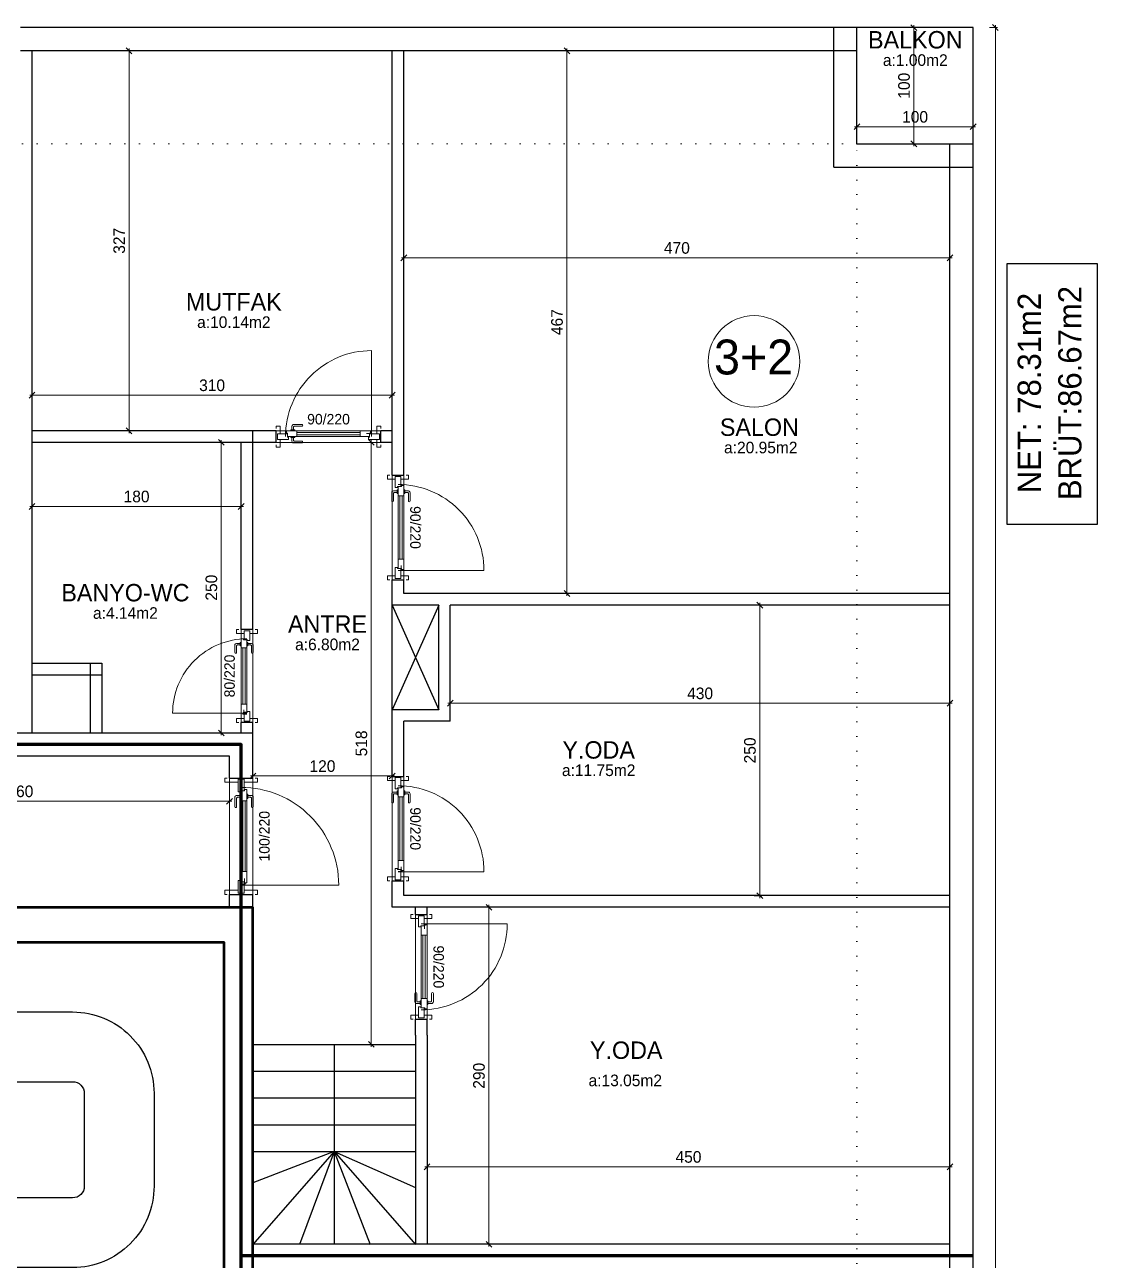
# Model space of a CAD drawing. Header units: centimetres. Extents: x 562865 to 1310255, y -148070 to 32737.
# Drawn here: x 592642 to 593565, y 2284 to 3347 of the extents above; entities that cross this region are included whole.
import ezdxf
from ezdxf.enums import TextEntityAlignment as Align

# ---------------------------------------------------------------- set-up
doc = ezdxf.new("R2010")
doc.units = ezdxf.units.CM
doc.header["$LTSCALE"] = 2.5
doc.linetypes.add('DASHED', pattern=[0.25, 0.125, -0.125])
doc.linetypes.add('DOT', pattern=[0.25, 0, -0.25])
doc.layers.get('0').update_dxf_attribs({"color": 86})
for name, color, linetype, lineweight in [('1', 126, 'Continuous', 25), ('ADAKENARI', 18, 'Continuous', 5), ('DUVAR', 4, 'Continuous', 30), ('duvar-kesim', 7, 'Continuous', 0), ('GÖRÜNÜŞLER', 96, 'Continuous', 25), ('ince', 30, 'Continuous', 15), ('iç ölçü', 106, 'Continuous', 18), ('kapi', 9, 'Continuous', 0), ('kolon', 1, 'Continuous', 53)]:
    doc.layers.add(name, color=color, linetype=linetype, lineweight=lineweight)
for name, color, linetype in [('alan', 7, 'Continuous'), ('kapi-yazi', 7, 'Continuous'), ('mahal', 7, 'Continuous'), ('MAKINA', 4, 'Continuous'), ('MERBAS', 231, 'Continuous'), ('MIMARI', 3, 'Continuous'), ('Oda', 7, 'Continuous')]:
    doc.layers.add(name, color=color, linetype=linetype)
doc.styles.add('MAHALADI', font='arial.ttf')
doc.styles.add('PINAR', font='comic.ttf')
doc.dimstyles.new('TEMİZ ÖLÇÜ', dxfattribs={"dimtxt": 10, "dimasz": 5, "dimexe": 1.8, "dimexo": 0.625, "dimgap": 3, "dimtad": 1, "dimdec": 0, "dimrnd": 0.5, "dimzin": 1, "dimdsep": 46, "dimtxsty": 'PINAR', "dimblk": 'OBLIQUE', "dimcen": 0.9, "dimdle": 2, "dimclrd": 256, "dimclre": 256, "dimclrt": 7, "dimadec": 0, "dimazin": 0, "dimtfac": 1, "dimtdec": 0, "dimtofl": 0, "dimtmove": 2, "dimatfit": 2, "dimfxl": 10, "dimfxlon": 1, "dimlwd": -1, "dimlwe": -1, "dimarcsym": 0})

# ---------------------------------------------------------------- blocks, each defined once
blk = doc.blocks.new('_Oblique')
at = {"color": 0, "linetype": 'ByBlock', "lineweight": -2}
blk.add_line((-0.5, -0.5), (0.5, 0.5), dxfattribs=at)
blk = doc.blocks.new('*D372')
at = {"layer": 'Defpoints', "color": 0}
for p in [(593254.37, 2847.25), (593274.98, 2847.25), (593254.37, 2597.25)]:
    blk.add_point(p, dxfattribs=at)
at = {"layer": 'iç ölçü'}
for p, q in [((593269.98, 2847.25), (593276.78, 2847.25)), ((593274.98, 2595.25), (593274.98, 2849.25)), ((593269.98, 2597.25), (593276.78, 2597.25))]:
    blk.add_line(p, q, dxfattribs=at)
at = {"layer": 'iç ölçü', "linetype": 'ByBlock', "xscale": 5, "yscale": 5, "zscale": 5}
for p, rotation in [((593274.98, 2847.25), 90), ((593274.98, 2597.25), 270)]:
    blk.add_blockref('_Oblique', p, dxfattribs=dict(at, rotation=rotation))
at = {"layer": 'iç ölçü', "color": 7, "insert": (593266.506387, 2722.25), "char_height": 10, "attachment_point": 5, "rotation": 90, "style": 'PINAR'}
blk.add_mtext('250', dxfattribs=at)
blk = doc.blocks.new('*D373')
at = {"layer": 'Defpoints', "color": 0}
for p in [(593008.6, 2796.2), (593438.6, 2796.2), (593438.6, 2762.9)]:
    blk.add_point(p, dxfattribs=at)
at = {"layer": 'iç ölçü'}
for p, q in [((593008.6, 2767.9), (593008.6, 2761.1)), ((593438.6, 2767.9), (593438.6, 2761.1)), ((593006.6, 2762.9), (593440.6, 2762.9))]:
    blk.add_line(p, q, dxfattribs=at)
at = {"layer": 'iç ölçü', "linetype": 'ByBlock', "xscale": 5, "yscale": 5, "zscale": 5, "rotation": 180}
blk.add_blockref('_Oblique', (593008.6, 2762.9), dxfattribs=at)
at = {"layer": 'iç ölçü', "linetype": 'ByBlock', "xscale": 5, "yscale": 5, "zscale": 5}
blk.add_blockref('_Oblique', (593438.6, 2762.9), dxfattribs=at)
at = {"layer": 'iç ölçü', "color": 7, "insert": (593223.6, 2771.3), "char_height": 10, "attachment_point": 5, "style": 'PINAR'}
blk.add_mtext('430', dxfattribs=at)
blk = doc.blocks.new('*D374')
at = {"layer": 'Defpoints', "color": 0}
for p in [(593082.4, 3324.3), (593109, 3324.3), (593082.4, 2857.3)]:
    blk.add_point(p, dxfattribs=at)
at = {"layer": 'iç ölçü'}
for p, q in [((593104, 3324.3), (593110.8, 3324.3)), ((593109, 2855.3), (593109, 3326.3)), ((593104, 2857.3), (593110.8, 2857.3))]:
    blk.add_line(p, q, dxfattribs=at)
at = {"layer": 'iç ölçü', "linetype": 'ByBlock', "xscale": 5, "yscale": 5, "zscale": 5}
for p, rotation in [((593109, 3324.3), 90), ((593109, 2857.3), 270)]:
    blk.add_blockref('_Oblique', p, dxfattribs=dict(at, rotation=rotation))
at = {"layer": 'iç ölçü', "color": 7, "insert": (593100.5, 3090.8), "char_height": 10, "attachment_point": 5, "rotation": 90, "style": 'PINAR'}
blk.add_mtext('467', dxfattribs=at)
blk = doc.blocks.new('*D375')
at = {"layer": 'Defpoints', "color": 0}
for p in [(592968.6, 3197), (593438.6, 3197), (593438.6, 3146.1)]:
    blk.add_point(p, dxfattribs=at)
at = {"layer": 'iç ölçü'}
for p, q in [((592968.6, 3151.1), (592968.6, 3144.3)), ((593438.6, 3151.1), (593438.6, 3144.3)), ((592966.6, 3146.1), (593440.6, 3146.1))]:
    blk.add_line(p, q, dxfattribs=at)
at = {"layer": 'iç ölçü', "linetype": 'ByBlock', "xscale": 5, "yscale": 5, "zscale": 5, "rotation": 180}
blk.add_blockref('_Oblique', (592968.6, 3146.1), dxfattribs=at)
at = {"layer": 'iç ölçü', "linetype": 'ByBlock', "xscale": 5, "yscale": 5, "zscale": 5}
blk.add_blockref('_Oblique', (593438.6, 3146.1), dxfattribs=at)
at = {"layer": 'iç ölçü', "color": 7, "insert": (593203.6, 3154.6), "char_height": 10, "attachment_point": 5, "style": 'PINAR'}
blk.add_mtext('470', dxfattribs=at)
blk = doc.blocks.new('*D376')
at = {"layer": 'Defpoints', "color": 0}
for p in [(593379.72, 3344.25), (593407.52, 3344.25), (593379.72, 3244.25)]:
    blk.add_point(p, dxfattribs=at)
at = {"layer": 'iç ölçü'}
for p, q in [((593402.52, 3344.25), (593409.32, 3344.25)), ((593407.52, 3242.25), (593407.52, 3346.25)), ((593402.52, 3244.25), (593409.32, 3244.25))]:
    blk.add_line(p, q, dxfattribs=at)
at = {"layer": 'iç ölçü', "linetype": 'ByBlock', "xscale": 5, "yscale": 5, "zscale": 5}
for p, rotation in [((593407.52, 3344.25), 90), ((593407.52, 3244.25), 270)]:
    blk.add_blockref('_Oblique', p, dxfattribs=dict(at, rotation=rotation))
at = {"layer": 'iç ölçü', "color": 7, "insert": (593399.114046, 3294.25), "char_height": 10, "attachment_point": 5, "rotation": 90, "style": 'PINAR'}
blk.add_mtext('100', dxfattribs=at)
blk = doc.blocks.new('*D377')
at = {"layer": 'Defpoints', "color": 0}
for p in [(593358.6, 3265.6), (593458.6, 3265.6), (593358.6, 3259)]:
    blk.add_point(p, dxfattribs=at)
at = {"layer": 'iç ölçü'}
for p, q in [((593460.6, 3259), (593356.6, 3259)), ((593358.6, 3264), (593358.6, 3257.2)), ((593458.6, 3264), (593458.6, 3257.2))]:
    blk.add_line(p, q, dxfattribs=at)
at = {"layer": 'iç ölçü', "linetype": 'ByBlock', "xscale": 5, "yscale": 5, "zscale": 5, "rotation": 180}
blk.add_blockref('_Oblique', (593358.6, 3259), dxfattribs=at)
at = {"layer": 'iç ölçü', "linetype": 'ByBlock', "xscale": 5, "yscale": 5, "zscale": 5}
blk.add_blockref('_Oblique', (593458.6, 3259), dxfattribs=at)
at = {"layer": 'iç ölçü', "color": 7, "insert": (593408.6, 3267.4), "char_height": 10, "attachment_point": 5, "style": 'PINAR'}
blk.add_mtext('100', dxfattribs=at)
blk = doc.blocks.new('*D378')
at = {"layer": 'Defpoints', "color": 0}
for p in [(592732.1, 3324.3), (592749.1, 3324.3), (592749.1, 2997.3)]:
    blk.add_point(p, dxfattribs=at)
at = {"layer": 'iç ölçü'}
for p, q in [((592737.1, 3324.3), (592730.3, 3324.3)), ((592732.1, 2995.3), (592732.1, 3326.3)), ((592737.1, 2997.3), (592730.3, 2997.3))]:
    blk.add_line(p, q, dxfattribs=at)
at = {"layer": 'iç ölçü', "linetype": 'ByBlock', "xscale": 5, "yscale": 5, "zscale": 5}
for p, rotation in [((592732.1, 3324.3), 90), ((592732.1, 2997.3), 270)]:
    blk.add_blockref('_Oblique', p, dxfattribs=dict(at, rotation=rotation))
at = {"layer": 'iç ölçü', "color": 7, "insert": (592723.7, 3160.8), "char_height": 10, "attachment_point": 5, "rotation": 90, "style": 'PINAR'}
blk.add_mtext('327', dxfattribs=at)
blk = doc.blocks.new('*D379')
at = {"layer": 'Defpoints', "color": 0}
for p in [(592648.6, 3290.3), (592958.6, 3290.3), (592958.6, 3028)]:
    blk.add_point(p, dxfattribs=at)
at = {"layer": 'iç ölçü'}
for p, q in [((592648.6, 3033), (592648.6, 3026.2)), ((592958.6, 3033), (592958.6, 3026.2)), ((592646.6, 3028), (592960.6, 3028))]:
    blk.add_line(p, q, dxfattribs=at)
at = {"layer": 'iç ölçü', "linetype": 'ByBlock', "xscale": 5, "yscale": 5, "zscale": 5, "rotation": 180}
blk.add_blockref('_Oblique', (592648.6, 3028), dxfattribs=at)
at = {"layer": 'iç ölçü', "linetype": 'ByBlock', "xscale": 5, "yscale": 5, "zscale": 5}
blk.add_blockref('_Oblique', (592958.6, 3028), dxfattribs=at)
at = {"layer": 'iç ölçü', "color": 7, "insert": (592803.6, 3036.4), "char_height": 10, "attachment_point": 5, "style": 'PINAR'}
blk.add_mtext('310', dxfattribs=at)
blk = doc.blocks.new('*D380')
at = {"layer": 'Defpoints', "color": 0}
for p in [(592828.6, 2932.2), (592648.6, 2915.6), (592828.6, 2915.6)]:
    blk.add_point(p, dxfattribs=at)
at = {"layer": 'iç ölçü'}
for p, q in [((592646.6, 2932.2), (592830.6, 2932.2)), ((592648.6, 2927.2), (592648.6, 2934.1)), ((592828.6, 2927.2), (592828.6, 2934.1))]:
    blk.add_line(p, q, dxfattribs=at)
at = {"layer": 'iç ölçü', "linetype": 'ByBlock', "xscale": 5, "yscale": 5, "zscale": 5, "rotation": 180}
blk.add_blockref('_Oblique', (592648.6, 2932.2), dxfattribs=at)
at = {"layer": 'iç ölçü', "linetype": 'ByBlock', "xscale": 5, "yscale": 5, "zscale": 5}
blk.add_blockref('_Oblique', (592828.6, 2932.2), dxfattribs=at)
at = {"layer": 'iç ölçü', "color": 7, "insert": (592738.6, 2940.7), "char_height": 10, "attachment_point": 5, "style": 'PINAR'}
blk.add_mtext('180', dxfattribs=at)
blk = doc.blocks.new('*D381')
at = {"layer": 'Defpoints', "color": 0}
for p in [(592786.1, 2987.3), (592786.1, 2737.3), (592811.5, 2737.3)]:
    blk.add_point(p, dxfattribs=at)
at = {"layer": 'iç ölçü'}
for p, q in [((592811.5, 2989.3), (592811.5, 2735.3)), ((592806.5, 2987.3), (592813.3, 2987.3)), ((592806.5, 2737.3), (592813.3, 2737.3))]:
    blk.add_line(p, q, dxfattribs=at)
at = {"layer": 'iç ölçü', "linetype": 'ByBlock', "xscale": 5, "yscale": 5, "zscale": 5}
for p, rotation in [((592811.5, 2987.3), 90), ((592811.5, 2737.3), 270)]:
    blk.add_blockref('_Oblique', p, dxfattribs=dict(at, rotation=rotation))
at = {"layer": 'iç ölçü', "color": 7, "insert": (592803, 2862.3), "char_height": 10, "attachment_point": 5, "rotation": 90, "style": 'PINAR'}
blk.add_mtext('250', dxfattribs=at)
blk = doc.blocks.new('*D382')
at = {"layer": 'Defpoints', "color": 0}
for p in [(592838.6, 2692.9), (592958.6, 2700.3), (592958.6, 2692.9)]:
    blk.add_point(p, dxfattribs=at)
at = {"layer": 'iç ölçü'}
for p, q in [((592838.6, 2695.3), (592838.6, 2702.1)), ((592958.6, 2695.3), (592958.6, 2702.1)), ((592836.6, 2700.3), (592960.6, 2700.3))]:
    blk.add_line(p, q, dxfattribs=at)
at = {"layer": 'iç ölçü', "linetype": 'ByBlock', "xscale": 5, "yscale": 5, "zscale": 5, "rotation": 180}
blk.add_blockref('_Oblique', (592838.6, 2700.3), dxfattribs=at)
at = {"layer": 'iç ölçü', "linetype": 'ByBlock', "xscale": 5, "yscale": 5, "zscale": 5}
blk.add_blockref('_Oblique', (592958.6, 2700.3), dxfattribs=at)
at = {"layer": 'iç ölçü', "color": 7, "insert": (592898.6, 2708.7), "char_height": 10, "attachment_point": 5, "style": 'PINAR'}
blk.add_mtext('120', dxfattribs=at)
blk = doc.blocks.new('fm-door1')
at = {"linetype": 'Continuous'}
for p, q in [((0, 25), (0, -25)), ((100, 25), (0, 25)), ((80, 32), (80, 0)), ((84, 28), (128, 28)), ((90, 50), (910, 50)), ((90, 50), (90, 30)), ((100, 30), (90, 30)), ((100, 30), (100, -5)), ((100, 30), (100, -5)), ((100, 0), (900, 0)), ((190, 50), (190, 0)), ((810, 50), (810, 0)), ((910, 30), (900, 30)), ((900, 30), (900, -5)), ((900, 25), (1000, 25)), ((910, 50), (910, 30)), ((1000, 25), (1000, -25)), ((110, -25), (0, -25)), ((100, -5), (110, -5)), ((110, -5), (100, -5)), ((110, -5), (110, -25)), ((110, -25), (110, -5)), ((890, -25), (890, -5)), ((890, -5), (900, -5)), ((890, -25), (1000, -25))]:
    blk.add_line(p, q, dxfattribs=at)
at = {"color": 8, "linetype": 'Continuous'}
for p, q in [((190, 35), (810, 35)), ((190, 15), (810, 15))]:
    blk.add_line(p, q, dxfattribs=at)
at = {"linetype": 'Continuous'}
for points in [[(858, 58), (858, 89, 0.414214), (842, 104), (759, 104, 1), (759, 89), (835, 89, -0.414214), (842, 81), (842, 58)], [(858, -8), (858, -39, -0.414214), (842, -54), (759, -54, -1), (759, -39), (835, -39, 0.414214), (842, -31), (842, -8)]]:
    blk.add_lwpolyline(points, format="xyb", dxfattribs=at)
for points in [[(869, 50), (869, 58), (831, 58), (831, 50)], [(869, 0), (869, -8), (831, -8), (831, 0)]]:
    blk.add_lwpolyline(points, dxfattribs=at)
blk.add_circle((84, 32), 4.26, dxfattribs=at)
blk = doc.blocks.new('*D384')
at = {"layer": 'Defpoints', "color": 0}
for p in [(592458.6, 2678.5), (592458.6, 2648.5), (592818.6, 2648.5)]:
    blk.add_point(p, dxfattribs=at)
at = {"layer": 'iç ölçü'}
for p, q in [((592458.6, 2673.5), (592458.6, 2680.3)), ((592818.6, 2673.5), (592818.6, 2680.3)), ((592820.6, 2678.5), (592456.6, 2678.5))]:
    blk.add_line(p, q, dxfattribs=at)
at = {"layer": 'iç ölçü', "linetype": 'ByBlock', "xscale": 5, "yscale": 5, "zscale": 5, "rotation": 180}
blk.add_blockref('_Oblique', (592458.6, 2678.5), dxfattribs=at)
at = {"layer": 'iç ölçü', "linetype": 'ByBlock', "xscale": 5, "yscale": 5, "zscale": 5}
blk.add_blockref('_Oblique', (592818.6, 2678.5), dxfattribs=at)
at = {"layer": 'iç ölçü', "color": 7, "insert": (592638.6, 2687), "char_height": 10, "attachment_point": 5, "style": 'PINAR'}
blk.add_mtext('360', dxfattribs=at)
blk = doc.blocks.new('*D148')
at = {"layer": 'Defpoints', "color": 0}
for p in [(594835.3, -754.7), (594855.3, -757.3), (594855.3, -771)]:
    blk.add_point(p, dxfattribs=at)
at = {"layer": 'iç ölçü'}
for p, q in [((594833.3, -757.3), (594857.3, -757.3)), ((594835.3, -755.3), (594835.3, -759.1)), ((594855.3, -767.3), (594855.3, -755.5))]:
    blk.add_line(p, q, dxfattribs=at)
at = {"layer": 'iç ölçü', "xscale": 5, "yscale": 5, "zscale": 5, "rotation": 180}
blk.add_blockref('_Oblique', (594835.3, -757.3), dxfattribs=at)
at = {"layer": 'iç ölçü', "xscale": 5, "yscale": 5, "zscale": 5}
blk.add_blockref('_Oblique', (594855.3, -757.3), dxfattribs=at)
at = {"layer": 'iç ölçü', "color": 7, "insert": (594847.8, -742.5), "char_height": 10, "attachment_point": 5, "style": 'PINAR'}
blk.add_mtext('20', dxfattribs=at)
blk = doc.blocks.new('*D149')
at = {"layer": 'Defpoints', "color": 0}
for p in [(595060.3, -732.9), (595060.3, -757.3), (594855.3, -771)]:
    blk.add_point(p, dxfattribs=at)
at = {"layer": 'iç ölçü'}
for p, q in [((595060.3, -747.3), (595060.3, -759.1)), ((594853.3, -757.3), (595062.3, -757.3)), ((594855.3, -767.3), (594855.3, -755.5))]:
    blk.add_line(p, q, dxfattribs=at)
at = {"layer": 'iç ölçü', "xscale": 5, "yscale": 5, "zscale": 5, "rotation": 180}
blk.add_blockref('_Oblique', (594855.3, -757.3), dxfattribs=at)
at = {"layer": 'iç ölçü', "xscale": 5, "yscale": 5, "zscale": 5}
blk.add_blockref('_Oblique', (595060.3, -757.3), dxfattribs=at)
at = {"layer": 'iç ölçü', "color": 7, "insert": (594957.8, -748.8), "char_height": 10, "attachment_point": 5, "style": 'PINAR'}
blk.add_mtext('205', dxfattribs=at)
blk = doc.blocks.new('*D150')
at = {"layer": 'Defpoints', "color": 0}
for p in [(595060.3, -732.9), (595085.3, -754.8), (595085.3, -757.3)]:
    blk.add_point(p, dxfattribs=at)
at = {"layer": 'iç ölçü'}
for p, q in [((595060.3, -747.3), (595060.3, -759.1)), ((595058.3, -757.3), (595087.3, -757.3)), ((595085.3, -755.4), (595085.3, -759.1))]:
    blk.add_line(p, q, dxfattribs=at)
at = {"layer": 'iç ölçü', "xscale": 5, "yscale": 5, "zscale": 5, "rotation": 180}
blk.add_blockref('_Oblique', (595060.3, -757.3), dxfattribs=at)
at = {"layer": 'iç ölçü', "xscale": 5, "yscale": 5, "zscale": 5}
blk.add_blockref('_Oblique', (595085.3, -757.3), dxfattribs=at)
at = {"layer": 'iç ölçü', "color": 7, "insert": (595072.8, -745.8), "char_height": 10, "attachment_point": 5, "style": 'PINAR'}
blk.add_mtext('25', dxfattribs=at)
blk = doc.blocks.new('*D151')
at = {"layer": 'Defpoints', "color": 0}
for p in [(595021.9, -789.2), (595028.7, -789.2), (595028.7, -814.2)]:
    blk.add_point(p, dxfattribs=at)
at = {"layer": 'iç ölçü'}
for p, q in [((595028, -789.2), (595020.1, -789.2)), ((595021.9, -816.2), (595021.9, -787.2)), ((595028, -814.2), (595020.1, -814.2))]:
    blk.add_line(p, q, dxfattribs=at)
at = {"layer": 'iç ölçü', "xscale": 5, "yscale": 5, "zscale": 5}
for p, rotation in [((595021.9, -789.2), 90), ((595021.9, -814.2), 270)]:
    blk.add_blockref('_Oblique', p, dxfattribs=dict(at, rotation=rotation))
at = {"layer": 'iç ölçü', "color": 7, "insert": (595033.8, -801.7), "char_height": 10, "attachment_point": 5, "rotation": 90, "style": 'PINAR'}
blk.add_mtext('25', dxfattribs=at)
blk = doc.blocks.new('*D152')
at = {"layer": 'Defpoints', "color": 0}
for p in [(595021.9, -609.2), (595026.1, -609.2), (595028.7, -789.2)]:
    blk.add_point(p, dxfattribs=at)
at = {"layer": 'iç ölçü'}
for p, q in [((595025.5, -609.2), (595020.1, -609.2)), ((595021.9, -791.2), (595021.9, -607.2)), ((595028, -789.2), (595020.1, -789.2))]:
    blk.add_line(p, q, dxfattribs=at)
at = {"layer": 'iç ölçü', "xscale": 5, "yscale": 5, "zscale": 5}
for p, rotation in [((595021.9, -609.2), 90), ((595021.9, -789.2), 270)]:
    blk.add_blockref('_Oblique', p, dxfattribs=dict(at, rotation=rotation))
at = {"layer": 'iç ölçü', "color": 7, "insert": (595013.5, -699.2), "char_height": 10, "attachment_point": 5, "rotation": 90, "style": 'PINAR'}
blk.add_mtext('180', dxfattribs=at)
blk = doc.blocks.new('*D153')
at = {"layer": 'Defpoints', "color": 0}
for p in [(595021.9, -584.2), (595026.1, -584.2), (595026.1, -609.2)]:
    blk.add_point(p, dxfattribs=at)
at = {"layer": 'iç ölçü'}
for p, q in [((595025.5, -584.2), (595020.1, -584.2)), ((595021.9, -611.2), (595021.9, -582.2)), ((595025.5, -609.2), (595020.1, -609.2))]:
    blk.add_line(p, q, dxfattribs=at)
at = {"layer": 'iç ölçü', "xscale": 5, "yscale": 5, "zscale": 5}
for p, rotation in [((595021.9, -584.2), 90), ((595021.9, -609.2), 270)]:
    blk.add_blockref('_Oblique', p, dxfattribs=dict(at, rotation=rotation))
at = {"layer": 'iç ölçü', "color": 7, "insert": (595037.1, -596.7), "char_height": 10, "attachment_point": 5, "rotation": 90, "style": 'PINAR'}
blk.add_mtext('25', dxfattribs=at)
blk = doc.blocks.new('*D154')
at = {"layer": 'Defpoints', "color": 0}
for p in [(594705.3, -699.2), (594705.3, -700.2), (594835.3, -699.2)]:
    blk.add_point(p, dxfattribs=at)
at = {"layer": 'iç ölçü'}
for p, q in [((594837.3, -700.2), (594703.3, -700.2)), ((594705.3, -699.9), (594705.3, -702)), ((594835.3, -699.9), (594835.3, -702))]:
    blk.add_line(p, q, dxfattribs=at)
at = {"layer": 'iç ölçü', "xscale": 5, "yscale": 5, "zscale": 5, "rotation": 180}
blk.add_blockref('_Oblique', (594705.3, -700.2), dxfattribs=at)
at = {"layer": 'iç ölçü', "xscale": 5, "yscale": 5, "zscale": 5}
blk.add_blockref('_Oblique', (594835.3, -700.2), dxfattribs=at)
at = {"layer": 'iç ölçü', "color": 7, "insert": (594770.3, -691.7), "char_height": 10, "attachment_point": 5, "style": 'PINAR'}
blk.add_mtext('130', dxfattribs=at)
blk = doc.blocks.new('*D145')
at = {"layer": 'Defpoints', "color": 0}
for p in [(594908.1, -814.2), (594878, -944.2), (594908.1, -944.2)]:
    blk.add_point(p, dxfattribs=at)
at = {"layer": 'iç ölçü'}
for p, q in [((594883, -814.2), (594876.2, -814.2)), ((594878, -812.2), (594878, -946.2)), ((594883, -944.2), (594876.2, -944.2))]:
    blk.add_line(p, q, dxfattribs=at)
at = {"layer": 'iç ölçü', "xscale": 5, "yscale": 5, "zscale": 5}
for p, rotation in [((594878, -814.2), 90), ((594878, -944.2), 270)]:
    blk.add_blockref('_Oblique', p, dxfattribs=dict(at, rotation=rotation))
at = {"layer": 'iç ölçü', "color": 7, "insert": (594869.6, -879.2), "char_height": 10, "attachment_point": 5, "rotation": 90, "style": 'PINAR'}
blk.add_mtext('130', dxfattribs=at)
blk = doc.blocks.new('*D146')
at = {"layer": 'Defpoints', "color": 0}
for p in [(594879, -84.2), (594885.3, -84.2), (594878, -214.2)]:
    blk.add_point(p, dxfattribs=at)
at = {"layer": 'iç ölçü'}
for p, q in [((594884, -84.2), (594877.2, -84.2)), ((594879, -216.2), (594879, -82.2)), ((594878.6, -214.2), (594880.8, -214.2))]:
    blk.add_line(p, q, dxfattribs=at)
at = {"layer": 'iç ölçü', "xscale": 5, "yscale": 5, "zscale": 5}
for p, rotation in [((594879, -84.2), 90), ((594879, -214.2), 270)]:
    blk.add_blockref('_Oblique', p, dxfattribs=dict(at, rotation=rotation))
at = {"layer": 'iç ölçü', "color": 7, "insert": (594870.6, -149.2), "char_height": 10, "attachment_point": 5, "rotation": 90, "style": 'PINAR'}
blk.add_mtext('130', dxfattribs=at)
blk = doc.blocks.new('*D147')
at = {"layer": 'Defpoints', "color": 0}
for p in [(594705.3, -288.4), (594835.3, -288.4), (594835.3, -303)]:
    blk.add_point(p, dxfattribs=at)
at = {"layer": 'iç ölçü'}
for p, q in [((594703.3, -303), (594837.3, -303)), ((594705.3, -298), (594705.3, -304.8)), ((594835.3, -298), (594835.3, -304.8))]:
    blk.add_line(p, q, dxfattribs=at)
at = {"layer": 'iç ölçü', "xscale": 5, "yscale": 5, "zscale": 5, "rotation": 180}
blk.add_blockref('_Oblique', (594705.3, -303), dxfattribs=at)
at = {"layer": 'iç ölçü', "xscale": 5, "yscale": 5, "zscale": 5}
blk.add_blockref('_Oblique', (594835.3, -303), dxfattribs=at)
at = {"layer": 'iç ölçü', "color": 7, "insert": (594770.3, -294.6), "char_height": 10, "attachment_point": 5, "style": 'PINAR'}
blk.add_mtext('130', dxfattribs=at)
blk = doc.blocks.new('*D450')
at = {"layer": 'Defpoints', "color": 0}
for p in [(593020.3, 2587.3), (593041.9, 2587.3), (593020.3, 2297.3)]:
    blk.add_point(p, dxfattribs=at)
at = {"layer": 'iç ölçü'}
for p, q in [((593036.9, 2587.3), (593043.7, 2587.3)), ((593041.9, 2295.3), (593041.9, 2589.3)), ((593036.9, 2297.3), (593043.7, 2297.3))]:
    blk.add_line(p, q, dxfattribs=at)
at = {"layer": 'iç ölçü', "linetype": 'ByBlock', "xscale": 5, "yscale": 5, "zscale": 5}
for p, rotation in [((593041.9, 2587.3), 90), ((593041.9, 2297.3), 270)]:
    blk.add_blockref('_Oblique', p, dxfattribs=dict(at, rotation=rotation))
at = {"layer": 'iç ölçü', "color": 7, "insert": (593033.3, 2442.3), "char_height": 10, "attachment_point": 5, "rotation": 90, "style": 'PINAR'}
blk.add_mtext('290', dxfattribs=at)
blk = doc.blocks.new('*D451')
at = {"layer": 'Defpoints', "color": 0}
for p in [(592988.6, 2452.2), (593438.6, 2452.2), (593438.6, 2363.9)]:
    blk.add_point(p, dxfattribs=at)
at = {"layer": 'iç ölçü'}
for p, q in [((592986.6, 2363.9), (593440.6, 2363.9)), ((592988.6, 2368.9), (592988.6, 2362.1)), ((593438.6, 2368.9), (593438.6, 2362.1))]:
    blk.add_line(p, q, dxfattribs=at)
at = {"layer": 'iç ölçü', "linetype": 'ByBlock', "xscale": 5, "yscale": 5, "zscale": 5, "rotation": 180}
blk.add_blockref('_Oblique', (592988.6, 2363.9), dxfattribs=at)
at = {"layer": 'iç ölçü', "linetype": 'ByBlock', "xscale": 5, "yscale": 5, "zscale": 5}
blk.add_blockref('_Oblique', (593438.6, 2363.9), dxfattribs=at)
at = {"layer": 'iç ölçü', "color": 7, "insert": (593213.6, 2372.4), "char_height": 10, "attachment_point": 5, "style": 'PINAR'}
blk.add_mtext('450', dxfattribs=at)
blk = doc.blocks.new('*D452')
at = {"layer": 'Defpoints', "color": 0}
for p in [(592933.6, 2987.3), (592940.6, 2987.3), (592933.6, 2469.3)]:
    blk.add_point(p, dxfattribs=at)
at = {"layer": 'iç ölçü'}
for p, q in [((592940.6, 2467.3), (592940.6, 2989.3)), ((592935.6, 2987.3), (592942.4, 2987.3)), ((592935.6, 2469.3), (592942.4, 2469.3))]:
    blk.add_line(p, q, dxfattribs=at)
at = {"layer": 'iç ölçü', "linetype": 'ByBlock', "xscale": 5, "yscale": 5, "zscale": 5}
for p, rotation in [((592940.6, 2987.3), 90), ((592940.6, 2469.3), 270)]:
    blk.add_blockref('_Oblique', p, dxfattribs=dict(at, rotation=rotation))
at = {"layer": 'iç ölçü', "color": 7, "insert": (592932.1, 2728.3), "char_height": 10, "attachment_point": 5, "rotation": 90, "style": 'PINAR'}
blk.add_mtext('518', dxfattribs=at)
blk = doc.blocks.new('ETYDETJ')
at = {"layer": 'MERBAS'}
for p, q in [((592456.6, 2563.7), (592456.6, 2423.7)), ((592479.6, 2563.7), (592479.6, 2423.7)), ((592502.6, 2563.7), (592502.6, 2423.7)), ((592525.6, 2563.7), (592525.6, 2423.7)), ((592548.6, 2563.7), (592548.6, 2423.7)), ((592548.6, 2493.7), (592575.7, 2563.7)), ((592548.6, 2493.7), (592628.6, 2563.7)), ((592548.6, 2493.7), (592628.6, 2523.6)), ((592456.6, 2493.7), (592628.6, 2493.7)), ((592548.6, 2493.7), (592579.6, 2423.7)), ((592548.6, 2493.7), (592628.6, 2423.7)), ((592548.6, 2493.7), (592628.6, 2462.6))]:
    blk.add_line(p, q, dxfattribs=at)
blk = doc.blocks.new('*D601')
at = {"layer": 'Defpoints', "color": 0}
for p in [(593458.6, 3344.3), (593477.7, 3344.3), (593458.6, 870.3)]:
    blk.add_point(p, dxfattribs=at)
at = {"layer": 'iç ölçü'}
for p, q in [((593472.7, 3344.3), (593479.5, 3344.3)), ((593477.7, 868.3), (593477.7, 3346.3)), ((593472.7, 870.3), (593479.5, 870.3))]:
    blk.add_line(p, q, dxfattribs=at)
at = {"layer": 'iç ölçü', "linetype": 'ByBlock', "xscale": 5, "yscale": 5, "zscale": 5}
for p, rotation in [((593477.7, 3344.3), 90), ((593477.7, 870.3), 270)]:
    blk.add_blockref('_Oblique', p, dxfattribs=dict(at, rotation=rotation))
at = {"layer": 'iç ölçü', "color": 7, "insert": (593469.1, 2107.3), "char_height": 10, "attachment_point": 5, "rotation": 90, "style": 'PINAR'}
blk.add_mtext('2474', dxfattribs=at)
blk = doc.blocks.new('A$C25296537')
at = {"color": 4, "ltscale": 0.1}
for p, q in [((245.3, 315), (241.8, 315)), ((241.8, 315), (241.8, 263.6)), ((245.3, 315), (245.3, 263.6)), ((241.8, 263.6), (245.3, 263.6)), ((249.2, 265), (245.7, 265)), ((245.7, 265), (245.7, 215)), ((249.2, 265), (249.2, 215)), ((245.7, 215), (249.2, 215))]:
    blk.add_line(p, q, dxfattribs=at)
at = {"layer": '1', "linetype": 'DASHED', "ltscale": 20}
blk.add_line((224, 725), (224, 722), dxfattribs=at)
at = {"layer": 'DUVAR'}
for p, q in [((474, 900), (74, 900)), ((74, 861.2), (74, 900)), ((474, 861.2), (474, 900)), ((454, 880), (94, 880)), ((94, 861.2), (94, 880)), ((454, 861.2), (454, 880)), ((94, 861.2), (74, 861.2)), ((454, 861.2), (474, 861.2)), ((74, 750), (74, 761.2)), ((94, 761.2), (74, 761.2)), ((94, 750), (94, 761.2)), ((454, 750), (454, 761.2)), ((454, 761.2), (474, 761.2)), ((474, 750), (474, 761.2)), ((74, 210), (74, 690)), ((94, 210), (94, 690)), ((224, 355), (224, 315)), ((244, 355), (244, 315)), ((224, 315), (244, 315)), ((224, 215), (224, 175)), ((224, 215), (244, 215)), ((244, 215), (244, 175)), ((74, 150), (74, 138.8)), ((94, 150), (94, 138.8)), ((454, 150), (454, 138.8)), ((474, 150), (474, 138.8)), ((94, 138.8), (74, 138.8)), ((454, 138.8), (474, 138.8)), ((74, 38.8), (74, 0)), ((94, 38.8), (74, 38.8)), ((94, 38.8), (94, 20)), ((454, 38.8), (454, 20)), ((454, 38.8), (474, 38.8)), ((474, 38.8), (474, 0)), ((454, 20), (94, 20)), ((474, 0), (74, 0))]:
    blk.add_line(p, q, dxfattribs=at)
at = {"layer": 'duvar-kesim'}
for p, q in [((74, 761.2), (74, 861.2)), ((94, 761.2), (94, 861.2)), ((454, 761.2), (454, 861.2)), ((474, 761.2), (474, 861.2)), ((224, 315), (224, 215)), ((244, 315), (244, 215)), ((74, 138.8), (74, 38.8)), ((94, 138.8), (94, 38.8)), ((454, 138.8), (454, 38.8)), ((474, 138.8), (474, 38.8))]:
    blk.add_line(p, q, dxfattribs=at)
at = {"layer": 'ince', "ltscale": 0.1}
for p, q in [((244, 330.4), (265.6, 330.4)), ((265.6, 330.4), (265.6, 198.8)), ((244, 302.6), (244, 315)), ((244, 215), (244, 198.8)), ((244, 198.8), (265.6, 198.8))]:
    blk.add_line(p, q, dxfattribs=at)
at = {"layer": 'kapi'}
for points in [[(84, 769.2), (0, 769.2, -0.414214), (84, 853.2, -0.414214)], [(464, 769.2), (548, 769.2, 0.414214), (464, 853.2, 0.414214)], [(84, 130.8), (0, 130.8, 0.414214), (84, 46.8, 0.414214)], [(464, 130.8), (548, 130.8, -0.414214), (464, 46.8, -0.414214)]]:
    blk.add_lwpolyline(points, format="xyb", dxfattribs=at)
for points in [[(72, 861.2), (70, 861.2), (70, 857.7), (81.5, 857.7)], [(96, 861.2), (98, 861.2), (98, 857.7), (86.5, 857.7)], [(452, 861.2), (450, 861.2), (450, 857.7), (461.5, 857.7)], [(476, 861.2), (478, 861.2), (478, 857.7), (466.5, 857.7)], [(72, 761.2), (70, 761.2), (70, 764.7), (81.5, 764.7)], [(96, 761.2), (98, 761.2), (98, 764.7), (86.5, 764.7)], [(452, 761.2), (450, 761.2), (450, 764.7), (461.5, 764.7)], [(476, 761.2), (478, 761.2), (478, 764.7), (466.5, 764.7)], [(72, 138.8), (70, 138.8), (70, 135.3), (81.5, 135.3)], [(96, 138.8), (98, 138.8), (98, 135.3), (86.5, 135.3)], [(452, 138.8), (450, 138.8), (450, 135.3), (461.5, 135.3)], [(476, 138.8), (478, 138.8), (478, 135.3), (466.5, 135.3)], [(72, 38.8), (70, 38.8), (70, 42.3), (81.5, 42.3)], [(96, 38.8), (98, 38.8), (98, 42.3), (86.5, 42.3)], [(452, 38.8), (450, 38.8), (450, 42.3), (461.5, 42.3)], [(476, 38.8), (478, 38.8), (478, 42.3), (466.5, 42.3)]]:
    blk.add_lwpolyline(points, dxfattribs=at)
at = {"layer": 'kolon'}
for points in [[(74, 750), (104, 750), (104, 690), (74, 690)], [(474, 150), (474, 750), (224, 750), (224, 720), (449, 720), (449, 380), (224, 380), (224, 355), (449, 355), (449, 175), (224, 175), (224, 150)], [(74, 210), (104, 210), (104, 150), (74, 150)]]:
    blk.add_lwpolyline(points, close=True, dxfattribs=at)
blk.add_lwpolyline([(224, 150), (474, 150)], dxfattribs=at)
at = {"layer": 'MAKINA', "ltscale": 0.1}
for p, q in [((412.8, 211.4), (412.8, 216.1)), ((441.4, 216.1), (441.4, 211.4))]:
    blk.add_line(p, q, dxfattribs=at)
at = {"layer": 'MERBAS'}
for p, q in [((224, 600), (224, 720)), ((224, 720), (449, 720)), ((449, 720), (449, 380)), ((224, 380), (224, 500)), ((449, 380), (224, 380))]:
    blk.add_line(p, q, dxfattribs=at)
for points in [[(224, 660), (319, 660, -0.414214), (389, 590), (389, 510, -0.414214), (319, 440), (224, 440)], [(224, 600), (319, 600, -0.414214), (329, 590), (329, 510, -0.414214), (319, 500), (224, 500)]]:
    blk.add_lwpolyline(points, format="xyb", dxfattribs=at)
at = {"layer": 'MIMARI', "ltscale": 0.1}
for p, q in [((333.9, 360.5), (331.5, 360.5)), ((331.5, 337.7), (331.5, 360.5)), ((333.9, 340), (333.9, 360.5)), ((345.6, 360.5), (343.3, 360.5)), ((343.3, 360.5), (343.3, 340)), ((345.6, 360.5), (345.6, 337.7)), ((345.6, 337.7), (331.5, 337.7)), ((343.3, 340), (333.9, 340)), ((412.8, 318.6), (441.4, 318.6)), ((412.8, 318.6), (441.4, 318.6)), ((412.8, 313.9), (412.8, 318.6)), ((412.8, 313.9), (441.4, 313.9)), ((412.8, 313.9), (441.4, 313.9)), ((441.4, 318.6), (441.4, 313.9)), ((441.4, 318.6), (441.4, 313.9)), ((412.8, 308), (424.5, 308)), ((412.8, 222), (412.8, 308)), ((424.5, 222), (424.5, 308)), ((412.8, 222), (424.5, 222)), ((412.8, 216.1), (441.4, 216.1)), ((412.8, 211.4), (441.4, 211.4)), ((345.6, 192.3), (331.5, 192.3)), ((331.5, 192.3), (331.5, 169.5)), ((345.6, 169.5), (345.6, 192.3)), ((343.3, 190), (333.9, 190)), ((333.9, 190), (333.9, 169.5)), ((343.3, 169.5), (343.3, 190)), ((333.9, 169.5), (331.5, 169.5)), ((345.6, 169.5), (343.3, 169.5))]:
    blk.add_line(p, q, dxfattribs=at)
for points in [[(343.3, 355), (333.9, 355)], [(390.5, 195), (402.4, 195), (402.4, 335), (251.1, 335), (251.1, 330.4)], [(390.5, 197.3), (400.1, 197.3), (400.1, 332.7), (253.4, 332.7), (253.4, 330.4)], [(251.1, 198.8), (251.1, 195), (390.5, 195)], [(253.4, 198.8), (253.4, 197.3), (390.5, 197.3)], [(343.3, 175), (333.9, 175)]]:
    blk.add_lwpolyline(points, dxfattribs=at)
for points in [[(341, 337.7), (341, 336.5), (336, 336.5), (336, 337.7)], [(339.5, 336.5), (338.6, 335), (338.6, 335), (337.6, 336.5)], [(341, 192.3), (341, 193.5), (336, 193.5), (336, 192.3)], [(339.5, 193.5), (338.6, 195), (338.6, 195), (337.6, 193.5)]]:
    blk.add_lwpolyline(points, close=True, dxfattribs=at)
for points in [[(341, 337.7), (341, 336.5), (336, 337.7), (336, 336.5)], [(337.6, 336.5), (338.6, 335), (339.5, 336.5), (338.6, 335)], [(341, 192.3), (341, 193.5), (336, 192.3), (336, 193.5)], [(337.6, 193.5), (338.6, 195), (339.5, 193.5), (338.6, 195)]]:
    blk.add_solid(points, dxfattribs=at)
at = {"layer": 'kapi', "yscale": 0.09999999999990905, "zscale": 0.098}
for p, xscale, rotation in [((84, 762.2), 0.09799999999995634, 90), ((464, 762.2), -0.09799999999995634, 270), ((84, 137.8), -0.09799999999995634, 90), ((464, 137.8), 0.09799999999995634, 270)]:
    blk.add_blockref('fm-door1', p, dxfattribs=dict(at, xscale=xscale, rotation=rotation))
at = {"layer": 'alan', "style": 'MAHALADI'}
blk.add_text('alan :3.80 m²', height=10, dxfattribs=at).set_placement((341.2, 257.2), align=Align.CENTER)
at = {"layer": 'kapi-yazi', "style": 'PINAR'}
for rotation, p in [(270, (64, 811.7)), (90, (484, 811.2)), (90, (64.4, 88.3)), (270, (483.6, 88.8))]:
    blk.add_text('100/220', height=9, rotation=rotation, dxfattribs=at).set_placement(p, align=Align.MIDDLE_CENTER)
at = {"layer": 'Oda', "style": 'MAHALADI'}
blk.add_text('ASANSÖR', height=15, dxfattribs=at).set_placement((341.2, 272.2), align=Align.CENTER)
at = {"layer": 'iç ölçü'}
for base, p1, p2, angle, override, picture, middle in [((267.7, 880), (266.7, 750), (274, 880), 90, {"dimfxl": 5, "dimarcsym": 1}, '*D146', (259.3, 815)), ((224, 661.2), (94, 675.8), (224, 675.8), 180, {"dimfxl": 5, "dimarcsym": 1}, '*D147', (159, 669.6)), ((410.7, 355), (417.4, 175), (414.9, 355), 90, {"dimtxsty": 'PINAR'}, '*D152', (402.2, 265)), ((94, 264.1), (224, 265), (94, 265), 180, {"dimfxl": 5, "dimarcsym": 1}, '*D154', (159, 272.5)), ((449, 206.9), (244, 193.2), (449, 231.4), 180, {"dimtxsty": 'PINAR'}, '*D149', (346.5, 215.4)), ((266.7, 20), (296.8, 150), (296.8, 20), 90, {"dimfxl": 5, "dimarcsym": 1}, '*D145', (258.3, 85))]:
    dim = blk.add_linear_dim(base=base, p1=p1, p2=p2, angle=angle, dimstyle='TEMİZ ÖLÇÜ', override=override, dxfattribs=at)
    dim.commit()
    dim.dimension.update_dxf_attribs({"geometry": picture, "text_midpoint": middle, "insert": (-594611.3, 964.2)})
for base, p1, p2, angle, picture, middle in [((410.7, 380), (414.9, 355), (414.9, 380), 90, '*D153', (425.8, 367.5)), ((244, 206.9), (224, 209.6), (244, 193.2), 180, '*D148', (236.5, 221.7)), ((474, 206.9), (449, 231.4), (474, 209.4), 180, '*D150', (461.5, 218.4)), ((410.7, 175), (417.4, 150), (417.4, 175), 90, '*D151', (422.6, 162.5))]:
    dim = blk.add_linear_dim(base=base, p1=p1, p2=p2, angle=angle, dimstyle='TEMİZ ÖLÇÜ', override={"dimtxsty": 'PINAR'}, dxfattribs=at)
    dim.commit()
    dim.dimension.update_dxf_attribs({"geometry": picture, "text_midpoint": middle, "dimtype": 128, "insert": (-594611.3, 964.2)})

msp = doc.modelspace()

# ---------------------------------------------------------------- linework, layer by layer
at = {"layer": 'ADAKENARI', "color": 2, "linetype": 'DOT', "ltscale": 20}
msp.add_lwpolyline([(593358.6, 3244.3), (591918.6, 3244.3), (591918.6, 970.3), (593358.6, 970.3)], close=True, dxfattribs=at)
at = {"layer": 'DUVAR'}
for p, q in [((593458.6, 3344.3), (592638.6, 3344.3)), ((593338.6, 3224.3), (593338.6, 3344.3)), ((593358.6, 3244.3), (593358.6, 3344.3)), ((593458.6, 870.3), (593458.6, 3344.3)), ((593358.6, 3324.3), (592638.6, 3324.3)), ((592648.6, 3324.3), (592648.6, 2737.3)), ((592958.6, 2959.1), (592958.6, 3324.3)), ((592968.6, 2959.1), (592968.6, 3324.3)), ((593358.6, 3244.3), (593458.6, 3244.3)), ((593438.6, 970.3), (593438.6, 3244.3)), ((593338.6, 3224.3), (593458.6, 3224.3)), ((592858.8, 2997.3), (592648.6, 2997.3)), ((592838.6, 2826.3), (592838.6, 2997.3)), ((592858.8, 2987.3), (592858.8, 2997.3)), ((592958.6, 2997.3), (592948.8, 2997.3)), ((592948.8, 2987.3), (592948.8, 2997.3)), ((592858.8, 2987.3), (592648.6, 2987.3)), ((592828.6, 2826.3), (592828.6, 2987.3)), ((592958.6, 2987.3), (592948.8, 2987.3)), ((592958.6, 2959.1), (592968.6, 2959.1)), ((592958.6, 2847.3), (592958.6, 2869.1)), ((592958.6, 2869.1), (592968.6, 2869.1)), ((592968.6, 2857.3), (592968.6, 2869.1)), ((593438.6, 2857.3), (592968.6, 2857.3)), ((592998.6, 2847.3), (592958.6, 2847.3)), ((592998.6, 2757.3), (592998.6, 2847.3)), ((593008.6, 2747.3), (593008.6, 2847.3)), ((593438.6, 2847.3), (593008.6, 2847.3)), ((592838.6, 2826.3), (592828.6, 2826.3)), ((592648.6, 2797.3), (592708.6, 2797.3)), ((592698.6, 2797.3), (592698.6, 2737.3)), ((592708.6, 2797.3), (592708.6, 2737.3)), ((592648.6, 2787.3), (592708.6, 2787.3)), ((592958.6, 2699.9), (592958.6, 2757.3)), ((592998.6, 2757.3), (592958.6, 2757.3)), ((592828.6, 2737.3), (592828.6, 2746.3)), ((592838.6, 2746.3), (592828.6, 2746.3)), ((592838.6, 2737.3), (592838.6, 2746.3)), ((592968.6, 2699.9), (592968.6, 2747.3)), ((593008.6, 2747.3), (592968.6, 2747.3)), ((592958.6, 2699.9), (592968.6, 2699.9)), ((592958.6, 2587.3), (592958.6, 2609.9)), ((592958.6, 2609.9), (592968.6, 2609.9)), ((592968.6, 2597.3), (592968.6, 2609.9)), ((593438.6, 2597.3), (592968.6, 2597.3)), ((593438.6, 2587.3), (592958.6, 2587.3)), ((592978.6, 2581), (592978.6, 2587.3)), ((592988.6, 2581), (592988.6, 2587.3)), ((592978.6, 2581), (592988.6, 2581)), ((592978.6, 2477.3), (592978.6, 2491)), ((592978.6, 2491), (592988.6, 2491)), ((592988.6, 2477.3), (592988.6, 2491)), ((592978.6, 2477.3), (592978.6, 2297.3)), ((592988.6, 2477.3), (592988.6, 2297.3)), ((593438.6, 2297.3), (592838.6, 2297.3))]:
    msp.add_line(p, q, dxfattribs=at)
at = {"layer": 'duvar-kesim'}
for p, q in [((592948.8, 2997.3), (592858.8, 2997.3)), ((592948.8, 2987.3), (592858.8, 2987.3)), ((592958.6, 2869.1), (592958.6, 2959.1)), ((592968.6, 2869.1), (592968.6, 2959.1)), ((592828.6, 2746.3), (592828.6, 2826.3)), ((592838.6, 2746.3), (592838.6, 2826.3)), ((592958.6, 2609.9), (592958.6, 2699.9)), ((592968.6, 2609.9), (592968.6, 2699.9)), ((592978.6, 2581), (592978.6, 2491)), ((592988.6, 2581), (592988.6, 2491))]:
    msp.add_line(p, q, dxfattribs=at)
at = {"layer": 'GÖRÜNÜŞLER'}
for p, q in [((592958.6, 2757.3), (592958.6, 2847.3)), ((592958.6, 2847.3), (592998.6, 2757.3)), ((592998.6, 2847.3), (592958.6, 2757.3))]:
    msp.add_line(p, q, dxfattribs=at)
at = {"layer": 'GÖRÜNÜŞLER', "lineweight": 30}
msp.add_lwpolyline([(593487.8, 2916.6), (593487.8, 3141.2), (593565.4, 3141.2), (593565.4, 2916.6)], close=True, dxfattribs=at)
at = {"layer": 'iç ölçü'}
msp.add_circle((593270, 3057), 39.4, dxfattribs=at)
at = {"layer": 'kapi'}
for points in [[(592940.8, 2992.3), (592940.8, 3066.3, 0.414214), (592866.8, 2992.3, 0.414214)], [(592963.6, 2877.1), (593037.6, 2877.1, 0.414214), (592963.6, 2951.1, 0.414214)], [(592833.6, 2754.3), (592769.6, 2754.3, -0.414214), (592833.6, 2818.3, -0.414214)], [(592963.6, 2617.9), (593037.6, 2617.9, 0.414214), (592963.6, 2691.9, 0.414214)], [(592983.6, 2573), (593057.6, 2573, -0.414214), (592983.6, 2499, -0.414214)]]:
    msp.add_lwpolyline(points, format="xyb", dxfattribs=at)
for points in [[(592858.8, 2999.3), (592858.8, 3001.3), (592862.3, 3001.3), (592862.3, 2994.8)], [(592948.8, 2999.3), (592948.8, 3001.3), (592945.3, 3001.3), (592945.3, 2994.8)], [(592858.8, 2985.3), (592858.8, 2983.3), (592862.3, 2983.3), (592862.3, 2989.8)], [(592948.8, 2985.3), (592948.8, 2983.3), (592945.3, 2983.3), (592945.3, 2989.8)], [(592956.6, 2959.1), (592954.6, 2959.1), (592954.6, 2955.6), (592961.1, 2955.6)], [(592970.6, 2959.1), (592972.6, 2959.1), (592972.6, 2955.6), (592966.1, 2955.6)], [(592956.6, 2869.1), (592954.6, 2869.1), (592954.6, 2872.6), (592961.1, 2872.6)], [(592970.6, 2869.1), (592972.6, 2869.1), (592972.6, 2872.6), (592966.1, 2872.6)], [(592826.6, 2826.3), (592824.6, 2826.3), (592824.6, 2822.8), (592831.1, 2822.8)], [(592840.6, 2826.3), (592842.6, 2826.3), (592842.6, 2822.8), (592836.1, 2822.8)], [(592826.6, 2746.3), (592824.6, 2746.3), (592824.6, 2749.8), (592831.1, 2749.8)], [(592840.6, 2746.3), (592842.6, 2746.3), (592842.6, 2749.8), (592836.1, 2749.8)], [(592956.6, 2699.9), (592954.6, 2699.9), (592954.6, 2696.4), (592961.1, 2696.4)], [(592970.6, 2699.9), (592972.6, 2699.9), (592972.6, 2696.4), (592966.1, 2696.4)], [(592956.6, 2609.9), (592954.6, 2609.9), (592954.6, 2613.4), (592961.1, 2613.4)], [(592970.6, 2609.9), (592972.6, 2609.9), (592972.6, 2613.4), (592966.1, 2613.4)], [(592976.6, 2581), (592974.6, 2581), (592974.6, 2577.5), (592981.1, 2577.5)], [(592990.6, 2581), (592992.6, 2581), (592992.6, 2577.5), (592986.1, 2577.5)], [(592976.6, 2491), (592974.6, 2491), (592974.6, 2494.5), (592981.1, 2494.5)], [(592990.6, 2491), (592992.6, 2491), (592992.6, 2494.5), (592986.1, 2494.5)]]:
    msp.add_lwpolyline(points, dxfattribs=at)
at = {"layer": 'kolon', "color": 6, "lineweight": 140}
msp.add_line((593458.6, 2287.3), (592828.6, 2287.3), dxfattribs=at)
msp.add_lwpolyline([(592448.6, 1847.2), (592828.6, 1847.2), (592828.6, 2727.3), (592448.6, 2727.3)], close=True, dxfattribs=at)

# ---------------------------------------------------------------- block references
at = {"layer": 'iç ölçü', "xscale": -1, "rotation": 90}
msp.add_blockref('ETYDETJ', (595402.3, 594925.8), dxfattribs=at)
at = {"layer": 'kapi'}
for p, xscale, yscale, zscale, rotation in [((592947.8, 2992.3), 0.08800000000000001, -0.09999999999990905, 0.08800000000000001, 180), ((592963.6, 2870.1), 0.08800000000021752, -0.09999999999990905, 0.08800000000000001, 90.00004293555034), ((592833.6, 2747.3), 0.07799999999997453, 0.09999999999990905, 0.07800000000000001, 90), ((592963.6, 2610.9), 0.08800000000021752, -0.09999999999990905, 0.08800000000000001, 90.00004293555034), ((592983.6, 2580), 0.08800000000021749, 0.09999999999990905, 0.08800000000000001, 270.000042900913)]:
    msp.add_blockref('fm-door1', p, dxfattribs=dict(at, xscale=xscale, yscale=yscale, zscale=zscale, rotation=rotation))
at = {"layer": 'kolon'}
msp.add_blockref('A$C25296537', (592364.6, 1837.2), dxfattribs=at)

# ---------------------------------------------------------------- texts
at = {"layer": 'alan', "style": 'PINAR'}
for s, p in [('a:1.00m2', (593408.8, 3311.3)), ('a:10.14m2', (592822.3, 3085.8)), ('a:20.95m2', (593275.8, 2977.9)), ('a:4.14m2', (592729, 2835.5)), ('a:6.80m2', (592902.9, 2808.5)), ('a:11.75m2', (593136.3, 2700.2)), ('a:13.05m2', (593159.2, 2433.3))]:
    msp.add_text(s, height=10, dxfattribs=at).set_placement(p, align=Align.CENTER)
at = {"layer": 'alan', "lineweight": 90, "style": 'PINAR'}
for s, p in [('BRÜT:86.67m2', (593551.8, 3029.8)), ('NET: 78.31m2', (593516.9, 3029.8))]:
    msp.add_text(s, height=20, rotation=90, dxfattribs=at).set_placement(p, align=Align.CENTER)
at = {"layer": 'kapi-yazi', "style": 'PINAR'}
for s, rotation, p in [('90/220', 0, (592903.8, 3007.3)), ('90/220', 270, (592978.6, 2914.1)), ('80/220', 90, (592818.6, 2786.3)), ('90/220', 270, (592978.6, 2654.9)), ('90/220', 270, (592998.6, 2536))]:
    msp.add_text(s, height=9, rotation=rotation, dxfattribs=at).set_placement(p, align=Align.MIDDLE_CENTER)
at = {"layer": 'mahal', "style": 'PINAR'}
for s, height, p in [('BALKON', 15, (593408.8, 3326.3)), ('MUTFAK', 15, (592822.3, 3100.8)), ('3+2', 30, (593269.6, 3045.8)), ('SALON', 15, (593274.6, 2992.9)), ('BANYO-WC', 15, (592729, 2850.5)), ('ANTRE', 15, (592902.9, 2823.5)), ('Y.ODA', 15, (593136.3, 2715.2)), ('Y.ODA', 15, (593160, 2456.8))]:
    msp.add_text(s, height=height, dxfattribs=at).set_placement(p, align=Align.CENTER)

# ---------------------------------------------------------------- dimensions: what is measured, and where the dimension line sits
at = {"layer": 'iç ölçü'}
for base, p1, p2, picture, middle in [((593407.5, 3344.3), (593379.7, 3244.3), (593379.7, 3344.3), '*D376', (593399.1, 3294.3)), ((593477.7, 3344.3), (593458.6, 870.3), (593458.6, 3344.3), '*D601', (593469.1, 2107.3)), ((592732.1, 3324.3), (592749.1, 2997.3), (592749.1, 3324.3), '*D378', (592723.7, 3160.8)), ((593109, 3324.3), (593082.4, 2857.3), (593082.4, 3324.3), '*D374', (593100.5, 3090.8)), ((592811.5, 2737.3), (592786.1, 2987.3), (592786.1, 2737.3), '*D381', (592803, 2862.3)), ((592940.6, 2987.3), (592933.6, 2469.3), (592933.6, 2987.3), '*D452', (592932.1, 2728.3)), ((593275, 2847.3), (593254.4, 2597.3), (593254.4, 2847.3), '*D372', (593266.5, 2722.3)), ((593041.9, 2587.3), (593020.3, 2297.3), (593020.3, 2587.3), '*D450', (593033.3, 2442.3))]:
    dim = msp.add_linear_dim(base=base, p1=p1, p2=p2, angle=90, dimstyle='TEMİZ ÖLÇÜ', override={"dimfxl": 5, "dimarcsym": 1}, dxfattribs=at)
    dim.commit()
    dim.dimension.update_dxf_attribs({"geometry": picture, "text_midpoint": middle})
for base, p1, p2, picture, middle in [((592958.6, 3028), (592648.6, 3290.3), (592958.6, 3290.3), '*D379', (592803.6, 3036.4)), ((593358.6, 3259), (593458.6, 3265.6), (593358.6, 3265.6), '*D377', (593408.6, 3267.4)), ((593438.6, 3146.1), (592968.6, 3197), (593438.6, 3197), '*D375', (593203.6, 3154.6)), ((592828.6, 2932.2), (592648.6, 2915.6), (592828.6, 2915.6), '*D380', (592738.6, 2940.7)), ((593438.6, 2762.9), (593008.6, 2796.2), (593438.6, 2796.2), '*D373', (593223.6, 2771.3)), ((592958.6, 2700.3), (592838.6, 2692.9), (592958.6, 2692.9), '*D382', (592898.6, 2708.7)), ((592458.6, 2678.5), (592818.6, 2648.5), (592458.6, 2648.5), '*D384', (592638.6, 2687)), ((593438.6, 2363.9), (592988.6, 2452.2), (593438.6, 2452.2), '*D451', (593213.6, 2372.4))]:
    dim = msp.add_linear_dim(base=base, p1=p1, p2=p2, dimstyle='TEMİZ ÖLÇÜ', override={"dimfxl": 5, "dimarcsym": 1}, dxfattribs=at)
    dim.commit()
    dim.dimension.update_dxf_attribs({"geometry": picture, "text_midpoint": middle})

doc.saveas('drawing.dxf')
